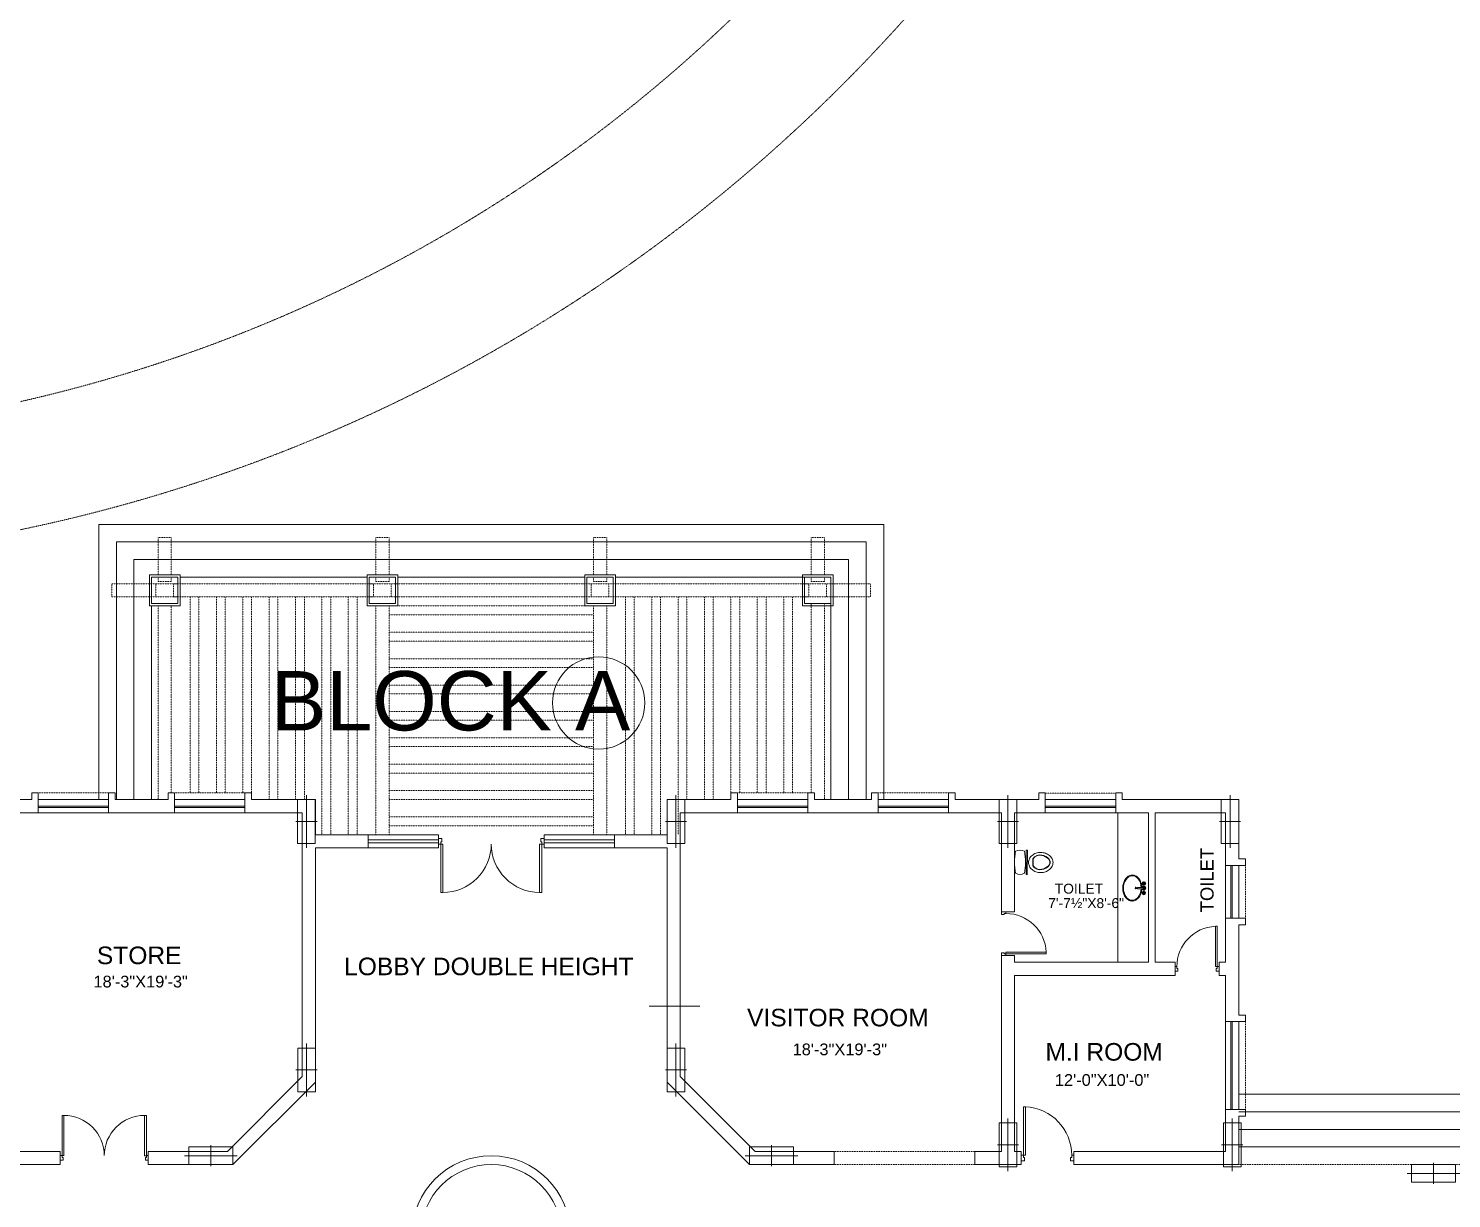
# Model space of a CAD drawing. Header units: inches. Extents: x -110725 to 51121, y 8404 to 44825.
# Drawn here: x 40073 to 41044, y 21810 to 22609 of the extents above; entities that cross this region are included whole.
import ezdxf

# ---------------------------------------------------------------- set-up
doc = ezdxf.new("R2010")
doc.units = ezdxf.units.IN
doc.header["$LTSCALE"] = 0.1
doc.header["$MEASUREMENT"] = 0
for name, pattern in [('DASHED', [0.75, 0.5, -0.25]), ('DASHED2', [0.375, 0.25, -0.125]), ('HIDDEN', [0.375, 0.25, -0.125])]:
    doc.linetypes.add(name, pattern=pattern)
doc.layers.get('0').update_dxf_attribs({"color": 1, "lineweight": 0})
for name, color, linetype, lineweight in [('Col.', 4, 'Continuous', 0), ('dim', 252, 'Continuous', 0), ('DOOR', 32, 'Continuous', 0), ('HATCH', 5, 'Continuous', 5), ('PLASTER', 7, 'Continuous', 0), ('PLUMBING', 8, 'Continuous', 0), ('stair', 5, 'Continuous', 0), ('TEXT', 3, 'Continuous', 0), ('WALL', 7, 'Continuous', 0), ('WIN', 160, 'Continuous', 0), ('wood pergola', 22, 'DASHED2', 0)]:
    doc.layers.add(name, color=color, linetype=linetype, lineweight=lineweight)
doc.styles.add('as', font='arial.ttf')
doc.styles.add('ATTR', font='romans.shx', dxfattribs={"width": 0.8, "height": 1.2})

# ---------------------------------------------------------------- blocks, each defined once
blk = doc.blocks.new('DD3')
for p, q in [((-70.5, 34.88), (-70.5, 1.85)), ((-70.5, 34.88), (-69, 34.88)), ((-69, 1.85), (-69, 34.88)), ((-1.5, 34.88), (-3, 34.88)), ((-3, 1.85), (-3, 34.88)), ((-1.5, 34.88), (-1.5, 1.85)), ((-72, 1.88), (-72, -1.88)), ((-70.5, 1.88), (-72, 1.88)), ((-69, 1.88), (-70.5, 1.88)), ((-70.5, 0.38), (-70.5, 1.88)), ((-69.75, 0.38), (-70.5, 0.38)), ((-69.75, -1.88), (-69.75, 0.38)), ((-1.5, 1.85), (-3, 1.85)), ((-1.5, 0.38), (-2.25, 0.38)), ((-2.25, 0.38), (-2.25, -1.88)), ((-1.5, 1.88), (-1.5, 0.38)), ((0, 1.88), (-1.5, 1.88)), ((0, -1.88), (0, 1.88)), ((-72, -1.88), (-69.75, -1.88)), ((-2.25, -1.88), (0, -1.88))]:
    blk.add_line(p, q)
for centre, start, end in [((-69, 1.88), 359.98236, 90), ((-3, 1.88), 90, 180.01764)]:
    blk.add_arc(centre, 33, start, end)
blk = doc.blocks.new('D-6-dub')
blk.add_blockref('DD3', (0, 0))
blk = doc.blocks.new('D-1')
for points in [[(1.5, 34.85), (1.5, 1.85), (3, 1.85), (3, 34.85)], [(2.25, 0.38), (2.25, -1.88), (0, -1.88), (0, 1.88), (1.5, 1.88), (1.5, 0.38)], [(33.75, 0.38), (34.5, 0.38), (34.5, 1.88), (36, 1.88), (36, -1.88), (33.75, -1.88)]]:
    blk.add_lwpolyline(points, close=True)
blk.add_arc((1.5, 1.88), 33, 0, 87.39475)
blk = doc.blocks.new('WC')
at = {"color": 7}
blk.add_line((-8.27, 8.02), (-8.27, 8.77), dxfattribs=at)
for p, q in [((-8.27, 8.67), (8.27, 8.71)), ((8.27, 7.96), (-8.27, 7.92)), ((8.27, 7.96), (8.27, 8.71))]:
    blk.add_line(p, q)
blk.add_lwpolyline([(-0.14, 9.53, 0.117624), (2.42, 10.14, 0.104467), (4.71, 11.98, 0.090021), (6.18, 14.63, 0.081928), (6.72, 17.9, 0.081928), (6.18, 21.17, 0.090021), (4.71, 23.82, 0.104467), (2.42, 25.66, 0.117624), (-0.14, 26.27, 0.117624), (-2.69, 25.66, 0.104467), (-4.98, 23.82, 0.090021), (-6.45, 21.17, 0.081928), (-6.99, 17.9, 0.081928), (-6.45, 14.63, 0.090021), (-4.98, 11.98, 0.104467), (-2.69, 10.14, 0.117624)], format="xyb", close=True)
for points in [[(-4.97, 18.6, -0.16652), (-2.22, 23.53), (-2.22, 23.53, -0.177224), (0, 24.29)], [(-4.72, 18.54, -0.166722), (-2.06, 23.33, -0.177633), (0, 24.04, -0.211372)], [(4.97, 18.6, 0.16652), (2.22, 23.53), (2.22, 23.53, 0.177224), (0, 24.29)], [(4.72, 18.54, 0.166722), (2.06, 23.33, 0.177633), (0, 24.04, 0.211372)], [(-2.44, 12.5, -0.319055), (-4.94, 18.54, -0.319055)], [(-2.37, 12.74, -0.318165), (-4.69, 18.54, -0.318165)], [(2.37, 12.74, 0.318165), (4.69, 18.54, 0.318165)], [(2.44, 12.5, 0.319055), (4.94, 18.54, 0.319055)], [(-7.5, 0.73, -0.25), (-7.52, 6.73, -0.25)], [(-7.52, 6.73, -0.049862), (-0.02, 7.5, -0.049862)], [(0, 0, -0.049876), (-7.5, 0.73, -0.049876)], [(0, 0, 0.049876), (7.5, 0.73, 0.049876)], [(7.52, 6.73, 0.049862), (0.02, 7.5, 0.049862)], [(7.5, 0.73, 0.25), (7.52, 6.73, 0.25)]]:
    blk.add_lwpolyline(points, format="xyb")
for points in [[(2.37, 12.49), (-2.44, 12.51)], [(-2.39, 12.76), (2.37, 12.74)]]:
    blk.add_lwpolyline(points)
blk = doc.blocks.new('fdg')
for p, q in [((-3.72, 1.47), (-3.97, 1.47)), ((-3.72, 1.25), (-3.97, 1.25)), ((-3.4, 1.79), (-3.4, 2.04)), ((-3.4, 0.92), (-3.4, 0.68)), ((-3.17, 1.8), (-3.17, 2.04)), ((-3.17, 0.93), (-3.17, 0.68)), ((-2.85, 1.47), (-2.61, 1.47)), ((-2.85, 1.25), (-2.61, 1.25)), ((-0.45, 5.44), (-0.45, 2.14)), ((0.45, 2.14), (0.45, 5.44)), ((2.85, 1.47), (2.61, 1.47)), ((2.85, 1.25), (2.61, 1.25)), ((3.17, 1.79), (3.17, 2.04)), ((3.17, 0.92), (3.17, 0.68)), ((3.4, 1.8), (3.4, 2.04)), ((3.4, 0.93), (3.4, 0.68)), ((3.72, 1.47), (3.97, 1.47)), ((3.72, 1.25), (3.97, 1.25))]:
    blk.add_line(p, q)
for centre, radius in [((-3.29, 1.36), 1.25), ((-4.19, 1.36), 0.253), ((-3.29, 1.36), 0.453), ((-3.29, 2.27), 0.253), ((-3.29, 0.45), 0.253), ((-2.38, 1.36), 0.253), ((0, 6.89), 0.544), ((0, 1.36), 0.453), ((3.29, 1.36), 1.25), ((2.38, 1.36), 0.253), ((3.29, 1.36), 0.453), ((3.29, 2.27), 0.253), ((3.29, 0.45), 0.253), ((4.19, 1.36), 0.253)]:
    blk.add_circle(centre, radius)
for centre, radius, start, end in [((-3.29, 1.36), 0.906, 105.2407, 164.2093), ((-3.29, 1.36), 0.906, 196.23422, 253.90469), ((-3.29, 1.36), 0.906, 16.4413, 74.0789), ((-3.29, 1.36), 0.906, 286.12, 344.0884), ((0, 1.36), 1.36, 109.6514, 70.3603), ((0, 1.36), 0.906, 120.3431, 59.7554), ((0, 5.44), 0.453, 0, 180), ((3.29, 1.36), 0.906, 106.12, 164.0884), ((3.29, 1.36), 0.906, 196.44125, 254.07887), ((3.29, 1.36), 0.906, 285.2407, 344.2093), ((3.29, 1.36), 0.906, 16.2342, 73.9047)]:
    blk.add_arc(centre, radius, start, end)
blk.add_ellipse((0, 9.39), major_axis=(-8.55, 0), ratio=0.719829, start_param=-4.659338, end_param=1.517745)
blk.add_open_spline([(0.45, 2.75), (0.99, 2.77), (1.52, 2.82), (3.3, 3.12), (4.5, 3.54), (6.56, 4.7), (7.42, 5.46), (8.51, 7), (8.83, 7.75), (9.11, 9.3), (9.06, 10.1), (8.59, 11.62), (8.18, 12.34), (7.06, 13.62), (6.36, 14.19), (4.74, 15.11), (3.83, 15.47), (1.89, 15.94), (0.87, 16.05), (-1.16, 16.03), (-2.17, 15.89), (-4.09, 15.38), (-4.98, 15), (-6.56, 14.04), (-7.25, 13.46), (-8.31, 12.14), (-8.69, 11.41), (-9.08, 9.88), (-9.1, 9.08), (-8.76, 7.54), (-8.4, 6.8), (-7.38, 5.46), (-6.72, 4.87), (-5.18, 3.88), (-4.29, 3.48), (-2.42, 2.94), (-1.44, 2.78), (-0.45, 2.75)], degree=3, knots=[-4.661485, -4.661485, -4.661485, -4.661485, -4.481024, -4.481024, -4.045821, -4.045821, -3.610618, -3.610618, -3.267968, -3.267968, -2.925319, -2.925319, -2.582669, -2.582669, -2.240019, -2.240019, -1.89737, -1.89737, -1.55472, -1.55472, -1.21207, -1.21207, -0.869421, -0.869421, -0.526771, -0.526771, -0.184121, -0.184121, 0.158528, 0.158528, 0.501178, 0.501178, 0.843828, 0.843828, 1.186477, 1.186477, 1.519892, 1.519892, 1.519892, 1.519892])
at = {"style": 'ATTR', "width": 0.8, "flags": 9}
blk.add_attdef('ESTCODE', (0, 1.36), '', height=0.0000181, rotation=180, dxfattribs=at)
blk = doc.blocks.new('44')
at = {"layer": 'Col.', "linetype": 'Continuous'}
blk.add_lwpolyline([(-24729.42, 37327.33), (-24729.42, 37339.33), (-24759.42, 37339.33), (-24759.42, 37327.33)], close=True, dxfattribs=at)
at = {"layer": 'dim', "linetype": 'Continuous'}
for p, q in [((-24744.42, 37340.53), (-24744.42, 37326.13)), ((-24762.42, 37333.33), (-24726.42, 37333.33))]:
    blk.add_line(p, q, dxfattribs=at)

msp = doc.modelspace()

# ---------------------------------------------------------------- linework, layer by layer
at = {"linetype": 'HIDDEN'}
for p, q in [((40719.10944, 21842.45053), (40623.10944, 21842.45053)), ((40719.10944, 21833.45053), (40623.10944, 21833.45053))]:
    msp.add_line(p, q, dxfattribs=at)
at = {"layer": 'HATCH', "linetype": 'DASHED'}
msp.add_circle((39840.11864, 23357.89444, 27.16259), 1114.64012, dxfattribs=at)
msp.add_arc((39840.11864, 23357.89444, 27.16259), 1029.45919, 272.81171005, 314.23569614, dxfattribs=at)
at = {"layer": 'PLASTER', "elevation": 27.16259}
for points in [[(40155.85944, 22214.67364), (40176.85944, 22214.67364), (40176.85944, 22235.67364), (40155.85944, 22235.67364)], [(40304.35944, 22214.67364), (40325.35944, 22214.67364), (40325.35944, 22235.67364), (40304.35944, 22235.67364)], [(40452.85944, 22214.67364), (40473.85944, 22214.67364), (40473.85944, 22235.67364), (40452.85944, 22235.67364)], [(40622.35944, 22214.67364), (40601.35944, 22214.67364), (40601.35944, 22235.67364), (40622.35944, 22235.67364)]]:
    msp.add_lwpolyline(points, close=True, dxfattribs=at)
at = {"layer": 'PLUMBING'}
msp.add_line((40816.60944, 21971.45053), (40816.60944, 22073.45053), dxfattribs=at)
at = {"layer": 'stair'}
for p, q in [((40145.35944, 22082.45053), (40145.35944, 22246.17364)), ((40632.85944, 22246.17364), (40145.35944, 22246.17364)), ((40632.85944, 22082.45053), (40632.85944, 22246.17364)), ((40304.35944, 22234.17364), (40176.85944, 22234.17364)), ((40452.85944, 22234.17364), (40325.35944, 22234.17364)), ((40620.85944, 22234.17364), (40473.85944, 22234.17364)), ((40620.85944, 22082.45053), (40620.85944, 22234.17364)), ((40157.35944, 22082.45053), (40157.35944, 22214.67364))]:
    msp.add_line(p, q, dxfattribs=at)
at = {"layer": 'stair', "elevation": 27.16259}
for points in [[(40899.10944, 21845.45053), (41067.37438, 21845.45053), (41237.23664, 22015.31279), (41237.23664, 23859.58394), (41380.83462, 24108.30295), (39889.23638, 25001.69199), (39699.85462, 24685.50107)], [(40899.10944, 21857.45053), (41062.40382, 21857.45053), (41225.23664, 22020.28335), (41225.23664, 23862.79933), (41364.53783, 24104.07608), (39893.36509, 24985.23132), (39710.14931, 24679.33509)], [(40899.10944, 21869.45053), (41057.43325, 21869.45053), (41213.23664, 22025.25392), (41213.23664, 23866.01472), (41348.24104, 24099.84922), (39897.49381, 24968.77065), (39720.444, 24673.16911)], [(40899.10944, 21881.45053), (41052.46269, 21881.45053), (41201.23664, 22030.22448), (41201.23664, 23869.23011), (41331.94425, 24095.62235), (39901.62252, 24952.30997), (39730.7387, 24667.00313)], [(40121.35944, 22082.45053), (40121.35944, 22270.17364), (40656.85944, 22270.17364), (40656.85944, 22082.45053)], [(40133.35944, 22082.45053), (40133.35944, 22258.17364), (40644.85944, 22258.17364), (40644.85944, 22082.45053)]]:
    msp.add_lwpolyline(points, dxfattribs=at)
at = {"layer": 'TEXT'}
msp.add_circle((40462.38536, 22148.36331, 27.16259), 31.49954, dxfattribs=at)
at = {"layer": 'WALL'}
for p, q in [((40075.60944, 22086.95053), (40080.10944, 22086.95053)), ((40075.60944, 22082.45053), (40075.60944, 22086.95053)), ((40080.10944, 22073.45053), (40080.10944, 22086.95053)), ((40128.10944, 22073.45053), (40128.10944, 22086.95053)), ((40128.10944, 22086.95053), (40132.60944, 22086.95053)), ((40132.60944, 22082.45053), (40132.60944, 22086.95053)), ((40168.60944, 22086.95053), (40173.10944, 22086.95053)), ((40168.60944, 22082.45053), (40168.60944, 22086.95053)), ((40173.10944, 22073.45053), (40173.10944, 22086.95053)), ((40221.10944, 22073.45053), (40221.10944, 22086.95053)), ((40221.10944, 22086.95053), (40225.60944, 22086.95053)), ((40225.60944, 22082.45053), (40225.60944, 22086.95053)), ((40552.60944, 22086.95053), (40557.10944, 22086.95053)), ((40552.60944, 22082.45053), (40552.60944, 22086.95053)), ((40557.10944, 22073.45053), (40557.10944, 22086.95053)), ((40605.10944, 22073.45053), (40605.10944, 22086.95053)), ((40605.10944, 22086.95053), (40609.60944, 22086.95053)), ((40609.60944, 22082.45053), (40609.60944, 22086.95053)), ((40648.60944, 22086.95053), (40653.10944, 22086.95053)), ((40648.60944, 22082.45053), (40648.60944, 22086.95053)), ((40653.10944, 22073.45053), (40653.10944, 22086.95053)), ((40701.10944, 22073.45053), (40701.10944, 22086.95053)), ((40701.10944, 22086.95053), (40705.60944, 22086.95053)), ((40705.60944, 22082.45053), (40705.60944, 22086.95053)), ((40762.60944, 22086.95053), (40767.10944, 22086.95053)), ((40762.60944, 22082.45053), (40762.60944, 22086.95053)), ((40767.10944, 22073.45053), (40767.10944, 22086.95053)), ((40815.10944, 22073.45053), (40815.10944, 22086.95053)), ((40815.10944, 22086.95053), (40819.60944, 22086.95053)), ((40819.60944, 22082.45053), (40819.60944, 22086.95053)), ((40032.10944, 22082.45053), (40075.60944, 22082.45053)), ((40132.60944, 22082.45053), (40168.60944, 22082.45053)), ((40173.10944, 22073.45053), (40173.10944, 22082.45053)), ((40221.10944, 22073.45053), (40221.10944, 22082.45053)), ((40225.60944, 22082.45053), (40269.10944, 22082.45053)), ((40269.10944, 22058.45053), (40269.10944, 22082.45053)), ((40509.10944, 22058.45053), (40509.10944, 22082.45053)), ((40552.60944, 22082.45053), (40509.10944, 22082.45053)), ((40557.10944, 22073.45053), (40557.10944, 22082.45053)), ((40557.10944, 22073.45053), (40557.10944, 22082.45053)), ((40605.10944, 22073.45053), (40605.10944, 22082.45053)), ((40605.10944, 22073.45053), (40605.10944, 22082.45053)), ((40648.60944, 22082.45053), (40609.60944, 22082.45053)), ((40653.10944, 22073.45053), (40653.10944, 22082.45053)), ((40653.10944, 22073.45053), (40653.10944, 22082.45053)), ((40653.10944, 22073.45053), (40653.10944, 22082.45053)), ((40701.10944, 22073.45053), (40701.10944, 22082.45053)), ((40701.10944, 22073.45053), (40701.10944, 22082.45053)), ((40701.10944, 22073.45053), (40701.10944, 22082.45053)), ((40762.60944, 22082.45053), (40705.60944, 22082.45053)), ((40767.10944, 22073.45053), (40767.10944, 22082.45053)), ((40767.10944, 22073.45053), (40767.10944, 22082.45053)), ((40767.10944, 22073.45053), (40767.10944, 22082.45053)), ((40767.10944, 22073.45053), (40767.10944, 22082.45053)), ((40815.10944, 22073.45053), (40815.10944, 22082.45053)), ((40815.10944, 22073.45053), (40815.10944, 22082.45053)), ((40815.10944, 22073.45053), (40815.10944, 22082.45053)), ((40815.10944, 22073.45053), (40815.10944, 22082.45053)), ((40899.10944, 22082.45053), (40819.60944, 22082.45053)), ((40899.10944, 22041.95053), (40899.10944, 22082.45053)), ((40041.10944, 22073.45053), (40080.10944, 22073.45053)), ((40128.10944, 22073.45053), (40173.10944, 22073.45053)), ((40221.10944, 22073.45053), (40260.10944, 22073.45053)), ((40260.10944, 21893.45053), (40260.10944, 22073.45053)), ((40518.10944, 21893.45053), (40518.10944, 22073.45053)), ((40557.10944, 22073.45053), (40518.10944, 22073.45053)), ((40653.10944, 22073.45053), (40605.10944, 22073.45053)), ((40737.10944, 22073.45053), (40698.10944, 22073.45053)), ((40737.10944, 22005.95053), (40737.10944, 22073.45053)), ((40746.10944, 22005.95053), (40746.10944, 22073.45053)), ((40767.10944, 22073.45053), (40746.10944, 22073.45053)), ((40837.60944, 22073.45053), (40815.10944, 22073.45053)), ((40837.60944, 21971.45053), (40837.60944, 22073.45053)), ((40890.10944, 22073.45053), (40842.10944, 22073.45053)), ((40842.10944, 21971.45053), (40842.10944, 22073.45053)), ((40890.10944, 22037.45053), (40890.10944, 22073.45053)), ((40305.10944, 22058.45053), (40269.10944, 22058.45053)), ((40305.10944, 22049.45053), (40305.10944, 22058.45053)), ((40473.10944, 22058.45053), (40509.10944, 22058.45053)), ((40473.10944, 22049.45053), (40473.10944, 22058.45053)), ((40269.10944, 21889.72261), (40269.10944, 22049.45053)), ((40305.10944, 22049.45053), (40269.10944, 22049.45053)), ((40509.10944, 22049.45053), (40473.10944, 22049.45053)), ((40509.10944, 21889.72261), (40509.10944, 22049.45053)), ((40899.10944, 22041.95053), (40903.60944, 22041.95053)), ((40903.60944, 22037.45053), (40903.60944, 22041.95053)), ((40890.10944, 22037.45053), (40903.60944, 22037.45053)), ((40746.10944, 22005.95053), (40737.10944, 22005.95053)), ((40890.10944, 21971.45053), (40890.10944, 22001.45053)), ((40890.10944, 22001.45053), (40903.60944, 22001.45053)), ((40903.60944, 21996.95053), (40903.60944, 22001.45053)), ((40899.10944, 21962.45053), (40899.10944, 21996.95053)), ((40899.10944, 21996.95053), (40903.60944, 21996.95053)), ((40737.10944, 21842.45053), (40737.10944, 21975.95053)), ((40746.10944, 21975.95053), (40737.10944, 21975.95053)), ((40746.10944, 21971.45053), (40746.10944, 21975.95053)), ((40746.10944, 21971.45053), (40837.60944, 21971.45053)), ((40746.10944, 21971.45053), (40837.60944, 21971.45053)), ((40842.10944, 21971.45053), (40855.60944, 21971.45053)), ((40842.10944, 21971.45053), (40855.60944, 21971.45053)), ((40855.60944, 21971.45053), (40855.60944, 21962.45053)), ((40855.60944, 21971.45053), (40855.60944, 21962.45053)), ((40885.60944, 21971.45053), (40885.60944, 21962.45053)), ((40885.60944, 21971.45053), (40890.10944, 21971.45053)), ((40885.60944, 21971.45053), (40885.60944, 21962.45053)), ((40746.10944, 21842.45053), (40746.10944, 21962.45053)), ((40746.10944, 21962.45053), (40855.60944, 21962.45053)), ((40746.10944, 21962.45053), (40855.60944, 21962.45053)), ((40885.60944, 21962.45053), (40890.10944, 21962.45053)), ((40890.10944, 21930.95053), (40890.10944, 21962.45053)), ((40899.10944, 21962.45053), (40899.10944, 21935.45053)), ((40496.82995, 21941.54895), (40531.3505, 21941.54895)), ((40903.60944, 21935.45053), (40899.10944, 21935.45053)), ((40903.60944, 21935.45053), (40903.60944, 21930.95053)), ((40903.60944, 21930.95053), (40890.10944, 21930.95053)), ((40209.10944, 21842.45053), (40260.10944, 21893.45053)), ((40518.10944, 21893.45053), (40569.10944, 21842.45053)), ((40212.83737, 21833.45053), (40269.10944, 21889.72261)), ((40509.10944, 21889.72261), (40565.38152, 21833.45053)), ((40890.10944, 21842.45053), (40890.10944, 21872.45053)), ((40890.10944, 21870.95053), (40903.60944, 21870.95053)), ((40899.10944, 21833.45053), (40899.10944, 21866.45053)), ((40899.10944, 21866.45053), (40903.60944, 21866.45053)), ((40903.60944, 21866.45053), (40903.60944, 21870.95053)), ((40041.10944, 21842.45053), (40095.10944, 21842.45053)), ((40095.10944, 21842.45053), (40095.10944, 21833.45053)), ((40155.10944, 21842.45053), (40155.10944, 21833.45053)), ((40155.10944, 21842.45053), (40209.10944, 21842.45053)), ((40623.10944, 21842.45053), (40569.10944, 21842.45053)), ((40623.10944, 21842.45053), (40623.10944, 21833.45053)), ((40719.10944, 21842.45053), (40719.10944, 21833.45053)), ((40737.10944, 21842.45053), (40719.10944, 21842.45053)), ((40737.10944, 21842.45053), (40737.10944, 21842.45053)), ((40746.10944, 21842.45053), (40750.60944, 21842.45053)), ((40750.60944, 21842.45053), (40746.10944, 21842.45053)), ((40750.60944, 21842.45053), (40750.60944, 21833.45053)), ((40890.10944, 21842.45053), (40786.60944, 21842.45053)), ((40786.60944, 21842.45053), (40786.60944, 21833.45053)), ((40032.10944, 21833.45053), (40095.10944, 21833.45053)), ((40155.10944, 21833.45053), (40212.83737, 21833.45053)), ((40623.10944, 21833.45053), (40565.38152, 21833.45053)), ((40746.10944, 21833.45053), (40719.10944, 21833.45053)), ((40746.10944, 21833.45053), (40750.60944, 21833.45053)), ((40750.60944, 21833.45053), (40746.10944, 21833.45053)), ((40899.10944, 21833.45053), (40786.60944, 21833.45053))]:
    msp.add_line(p, q, dxfattribs=at)
at = {"layer": 'WALL', "elevation": 27.16259}
for points in [[(40157.35944, 22216.17364), (40175.35944, 22216.17364), (40175.35944, 22234.17364), (40157.35944, 22234.17364)], [(40305.85944, 22216.17364), (40323.85944, 22216.17364), (40323.85944, 22234.17364), (40305.85944, 22234.17364)], [(40454.35944, 22216.17364), (40472.35944, 22216.17364), (40472.35944, 22234.17364), (40454.35944, 22234.17364)], [(40620.85944, 22216.17364), (40602.85944, 22216.17364), (40602.85944, 22234.17364), (40620.85944, 22234.17364)]]:
    msp.add_lwpolyline(points, close=True, dxfattribs=at)
at = {"layer": 'WIN', "linetype": 'DASHED2'}
for p, q in [((40161.85944, 22261.17364), (40170.85944, 22261.17364)), ((40161.85944, 22235.67364), (40161.85944, 22261.17364)), ((40170.85944, 22235.67364), (40170.85944, 22261.17364)), ((40310.35944, 22261.17364), (40319.35944, 22261.17364)), ((40310.35944, 22235.67364), (40310.35944, 22261.17364)), ((40319.35944, 22235.67364), (40319.35944, 22261.17364)), ((40458.85944, 22261.17364), (40467.85944, 22261.17364)), ((40458.85944, 22235.67364), (40458.85944, 22261.17364)), ((40467.85944, 22235.67364), (40467.85944, 22261.17364)), ((40607.35944, 22261.17364), (40616.35944, 22261.17364)), ((40607.35944, 22235.67364), (40607.35944, 22261.17364)), ((40616.35944, 22235.67364), (40616.35944, 22261.17364)), ((40161.85944, 22234.17364), (40161.85944, 22231.17364)), ((40170.85944, 22234.17364), (40170.85944, 22231.17364)), ((40310.35944, 22234.17364), (40310.35944, 22231.17364)), ((40319.35944, 22234.17364), (40319.35944, 22231.17364)), ((40458.85944, 22234.17364), (40458.85944, 22231.17364)), ((40467.85944, 22234.17364), (40467.85944, 22231.17364)), ((40607.35944, 22234.17364), (40607.35944, 22231.17364)), ((40616.35944, 22234.17364), (40616.35944, 22231.17364)), ((40130.35944, 22229.67364), (40130.35944, 22220.67364)), ((40647.85944, 22229.67364), (40130.35944, 22229.67364)), ((40157.35944, 22229.67364), (40160.35944, 22229.67364)), ((40175.35944, 22229.67364), (40172.35944, 22229.67364)), ((40305.85944, 22229.67364), (40308.85944, 22229.67364)), ((40454.35944, 22229.67364), (40457.35944, 22229.67364)), ((40602.85944, 22229.67364), (40605.85944, 22229.67364)), ((40647.85944, 22220.67364), (40647.85944, 22229.67364)), ((40647.85944, 22220.67364), (40130.35944, 22220.67364)), ((40157.35944, 22220.67364), (40160.35944, 22220.67364)), ((40161.85944, 22082.45053), (40161.85944, 22214.67364)), ((40170.85944, 22086.95053), (40170.85944, 22214.67364)), ((40175.35944, 22220.67364), (40172.35944, 22220.67364)), ((40305.85944, 22220.67364), (40308.85944, 22220.67364)), ((40310.35944, 22058.45053), (40310.35944, 22214.67364)), ((40319.35944, 22058.45053), (40319.35944, 22214.67364)), ((40454.35944, 22220.67364), (40457.35944, 22220.67364)), ((40458.85944, 22058.45053), (40458.85944, 22214.67364)), ((40467.85944, 22058.45053), (40467.85944, 22214.67364)), ((40602.85944, 22220.67364), (40605.85944, 22220.67364)), ((40607.35944, 22086.95053), (40607.35944, 22216.17364)), ((40616.35944, 22082.45053), (40616.35944, 22216.17364)), ((40128.10944, 22086.95053), (40080.10944, 22086.95053)), ((40221.10944, 22086.95053), (40173.10944, 22086.95053)), ((40557.10944, 22086.95053), (40605.10944, 22086.95053)), ((40653.10944, 22086.95053), (40701.10944, 22086.95053)), ((40767.10944, 22086.85164), (40815.10944, 22086.85164)), ((40903.60944, 22037.45053), (40903.60944, 22001.45053)), ((40903.60944, 21930.95053), (40903.60944, 21870.95053)), ((40899.10944, 21833.45053), (41072.34494, 21833.45053))]:
    msp.add_line(p, q, dxfattribs=at)
at = {"layer": 'WIN'}
for p, q in [((40080.10944, 22082.45053), (40128.10944, 22082.45053)), ((40080.10944, 22077.95053), (40128.10944, 22077.95053)), ((40080.10944, 22076.95053), (40128.10944, 22076.95053)), ((40221.10944, 22082.45053), (40173.10944, 22082.45053)), ((40221.10944, 22077.95053), (40173.10944, 22077.95053)), ((40221.10944, 22076.95053), (40173.10944, 22076.95053)), ((40557.10944, 22082.45053), (40605.10944, 22082.45053)), ((40557.10944, 22077.95053), (40605.10944, 22077.95053)), ((40557.10944, 22076.95053), (40605.10944, 22076.95053)), ((40701.10944, 22082.45053), (40653.10944, 22082.45053)), ((40701.10944, 22077.95053), (40653.10944, 22077.95053)), ((40701.10944, 22076.95053), (40653.10944, 22076.95053)), ((40767.10944, 22082.45053), (40815.10944, 22082.45053)), ((40767.10944, 22077.95053), (40815.10944, 22077.95053)), ((40767.10944, 22076.95053), (40815.10944, 22076.95053)), ((40080.10944, 22073.45053), (40128.10944, 22073.45053)), ((40221.10944, 22073.45053), (40173.10944, 22073.45053)), ((40557.10944, 22073.45053), (40605.10944, 22073.45053)), ((40701.10944, 22073.45053), (40653.10944, 22073.45053)), ((40767.10944, 22073.45053), (40815.10944, 22073.45053)), ((40353.10944, 22058.45053), (40305.10944, 22058.45053)), ((40353.10944, 22058.45053), (40353.10944, 22049.45053)), ((40425.10944, 22058.45053), (40473.10944, 22058.45053)), ((40425.10944, 22058.45053), (40425.10944, 22049.45053)), ((40305.10944, 22054.95053), (40353.10944, 22054.95053)), ((40305.10944, 22052.95053), (40353.10944, 22052.95053)), ((40305.10944, 22049.45053), (40353.10944, 22049.45053)), ((40473.10944, 22054.95053), (40425.10944, 22054.95053)), ((40473.10944, 22052.95053), (40425.10944, 22052.95053)), ((40473.10944, 22049.45053), (40425.10944, 22049.45053)), ((40890.10944, 22001.45053), (40890.10944, 22037.45053)), ((40893.60944, 22001.45053), (40893.60944, 22037.45053)), ((40894.60944, 22001.45053), (40894.60944, 22037.45053)), ((40899.10944, 22001.45053), (40899.10944, 22037.45053)), ((40890.10944, 21870.95053), (40890.10944, 21930.95053)), ((40893.60944, 21870.95053), (40893.60944, 21930.95053)), ((40894.60944, 21870.95053), (40894.60944, 21930.95053)), ((40899.10944, 21870.95053), (40899.10944, 21930.95053))]:
    msp.add_line(p, q, dxfattribs=at)
at = {"layer": 'WIN', "linetype": 'DASHED2', "elevation": 27.16259}
for points in [[(40160.35944, 22229.67364), (40160.35944, 22220.67364)], [(40170.85944, 22231.17364), (40161.85944, 22231.17364)], [(40172.35944, 22220.67364), (40172.35944, 22229.67364)], [(40308.85944, 22229.67364), (40308.85944, 22220.67364)], [(40319.35944, 22231.17364), (40310.35944, 22231.17364)], [(40320.85944, 22220.67364), (40320.85944, 22229.67364)], [(40457.35944, 22229.67364), (40457.35944, 22220.67364)], [(40467.85944, 22231.17364), (40458.85944, 22231.17364)], [(40469.35944, 22220.67364), (40469.35944, 22229.67364)], [(40605.85944, 22229.67364), (40605.85944, 22220.67364)], [(40616.35944, 22231.17364), (40607.35944, 22231.17364)], [(40617.85944, 22220.67364), (40617.85944, 22229.67364)]]:
    msp.add_lwpolyline(points, dxfattribs=at)
at = {"layer": 'WIN'}
for radius in [54, 48]:
    msp.add_circle((40389.10944, 21785.45053, 27.16259), radius, dxfattribs=at)
at = {"layer": 'wood pergola'}
for p, q in [((40183.60944, 22220.67364), (40183.60944, 22086.95053)), ((40189.60944, 22220.67364), (40189.60944, 22086.95053)), ((40201.60944, 22220.67364), (40201.60944, 22086.95053)), ((40207.60944, 22220.67364), (40207.60944, 22086.95053)), ((40219.60944, 22220.67364), (40219.60944, 22086.95053)), ((40225.60944, 22220.67364), (40225.60944, 22082.45053)), ((40237.60944, 22220.67364), (40237.60944, 22082.45053)), ((40243.60944, 22220.67364), (40243.60944, 22082.45053)), ((40255.60944, 22220.67364), (40255.60944, 22082.45053)), ((40261.60944, 22220.67364), (40261.60944, 22082.45053)), ((40273.60944, 22220.67364), (40273.60944, 22058.45053)), ((40279.60944, 22220.67364), (40279.60944, 22058.45053)), ((40291.60944, 22220.67364), (40291.60944, 22058.45053)), ((40297.60944, 22220.67364), (40297.60944, 22058.45053)), ((40319.35944, 22214.56209), (40458.85944, 22214.56209)), ((40480.60944, 22220.67364), (40480.60944, 22058.45053)), ((40486.60944, 22220.67364), (40486.60944, 22058.45053)), ((40498.60944, 22220.67364), (40498.60944, 22058.45053)), ((40504.60944, 22220.67364), (40504.60944, 22058.45053)), ((40516.60944, 22220.67364), (40516.60944, 22058.45053)), ((40522.60944, 22220.67364), (40522.60944, 22082.45053)), ((40534.60944, 22220.67364), (40534.60944, 22082.45053)), ((40540.60944, 22220.67364), (40540.60944, 22082.45053)), ((40552.60944, 22220.67364), (40552.60944, 22082.45053)), ((40558.60944, 22220.67364), (40558.60944, 22086.95053)), ((40570.60944, 22220.67364), (40570.60944, 22086.95053)), ((40576.60944, 22220.67364), (40576.60944, 22086.95053)), ((40588.60944, 22220.67364), (40588.60944, 22086.95053)), ((40594.60944, 22220.67364), (40594.60944, 22086.95053)), ((40319.35944, 22208.56209), (40458.85944, 22208.56209)), ((40319.35944, 22196.56209), (40458.85944, 22196.56209)), ((40319.35944, 22190.56209), (40458.85944, 22190.56209)), ((40319.35944, 22178.56209), (40458.85944, 22178.56209)), ((40319.35944, 22172.56209), (40458.85944, 22172.56209)), ((40319.35944, 22160.56209), (40458.85944, 22160.56209)), ((40319.35944, 22154.56209), (40458.85944, 22154.56209)), ((40319.35944, 22142.56209), (40458.85944, 22142.56209)), ((40319.35944, 22136.56209), (40458.85944, 22136.56209)), ((40319.35944, 22124.56209), (40458.85944, 22124.56209)), ((40319.35944, 22118.56209), (40458.85944, 22118.56209)), ((40319.35944, 22106.56209), (40458.85944, 22106.56209)), ((40319.35944, 22100.56209), (40458.85944, 22100.56209)), ((40319.35944, 22088.56209), (40458.85944, 22088.56209)), ((40319.35944, 22082.56209), (40458.85944, 22082.56209)), ((40319.35944, 22070.56209), (40458.85944, 22070.56209)), ((40319.35944, 22064.56209), (40458.85944, 22064.56209))]:
    msp.add_line(p, q, dxfattribs=at)

# ---------------------------------------------------------------- block references
at = {"layer": 'Col.', "linetype": 'Continuous', "xscale": -1}
for p, rotation in [((77596.37313, -2676.96891, 27.16259), 90), ((78074.94134, -2676.96891, 27.16259), 90), ((3181.77755, 46642.36998, 27.16259), 270), ((3561.27755, 46591.36998, 27.16259), 270)]:
    msp.add_blockref('44', p, dxfattribs=dict(at, rotation=rotation))
at = {"layer": 'Col.', "linetype": 'Continuous'}
for p, rotation in [((3181.77755, -2676.96891, 27.16259), 270), ((3559.77755, -2676.96891, 27.16259), 270), ((77596.44134, 46642.36998, 27.16259), 90), ((78074.94134, 46591.36998, 27.16259), 90), ((16287.44, 59160.78243, 27.16259), 180)]:
    msp.add_blockref('44', p, dxfattribs=dict(at, rotation=rotation))
at = {"layer": 'Col.', "linetype": 'Continuous', "xscale": -1}
for p in [(15453.41792, -15493.88137, 27.16259), (15835.96207, -15493.88137, 27.16259)]:
    msp.add_blockref('44', p, dxfattribs=at)
at = {"layer": 'DOOR', "rotation": 180.0000000000007}
msp.add_blockref('D-6-dub', (40353.10944, 22053.95053, 27.16259), dxfattribs=at)
at = {"layer": 'DOOR', "xscale": -0.8333333333333107, "yscale": 0.833333333329413, "zscale": 0.8333333333298237, "rotation": 270}
msp.add_blockref('D-1', (40738.67194, 21975.95053, 27.16259), dxfattribs=at)
at = {"layer": 'DOOR'}
for name, p, xscale, yscale, zscale in [('D-1', (40885.60944, 21966.95053, 27.16259), -0.8333333333333107, 0.833333333329413, 0.8333333333298237), ('D-6-dub', (40155.10944, 21837.95053, 27.16259), 0.8333333333339397, 0.8333333333339397, 0.8333333333339397)]:
    msp.add_blockref(name, p, dxfattribs=dict(at, xscale=xscale, yscale=yscale, zscale=zscale))
msp.add_blockref('D-1', (40750.60944, 21837.95053, 27.16259), dxfattribs=at)
at = {"layer": 'PLUMBING', "xscale": -1, "rotation": 269.8075578981113}
msp.add_blockref('WC', (40746.10944, 22039.70053, 27.16259), dxfattribs=at)
at = {"layer": 'PLUMBING', "xscale": -0.9800902086717542, "yscale": 0.9800902086681162, "zscale": 0.9800902086673869, "rotation": 89.2219251986665}
msp.add_blockref('fdg', (40835.64615, 22021.95207, 27.16259), dxfattribs=at)

# ---------------------------------------------------------------- texts
at = {"layer": 'TEXT', "style": 'as'}
for s, height, p in [('BLOCK A', 40.5, (40238.7409, 22129.60532)), ('TOILET', 6.75, (40773.53239, 22018.27627)), ('7\'-7½"X8\'-6"', 6.75, (40769.0903, 22008.4336)), ('STORE', 12, (40120.07671, 21970.15526)), ('LOBBY DOUBLE HEIGHT', 12, (40288.71934, 21962.62261)), ('18\'-3"X19\'-3"', 8, (40117.73878, 21954.26782)), ('VISITOR ROOM', 12, (40563.65104, 21927.71668)), ('18\'-3"X19\'-3"', 8, (40594.71567, 21908.02389)), ('M.I ROOM', 12, (40767.19954, 21904.3349)), ('12\'-0"X10\'-0"', 8, (40773.63276, 21887.13826))]:
    msp.add_text(s, height=height, dxfattribs=at).set_placement(p)
msp.add_text('TOILET', height=9, rotation=90, dxfattribs=at).set_placement((40881.90126, 22005.51535))

doc.saveas('drawing.dxf')
